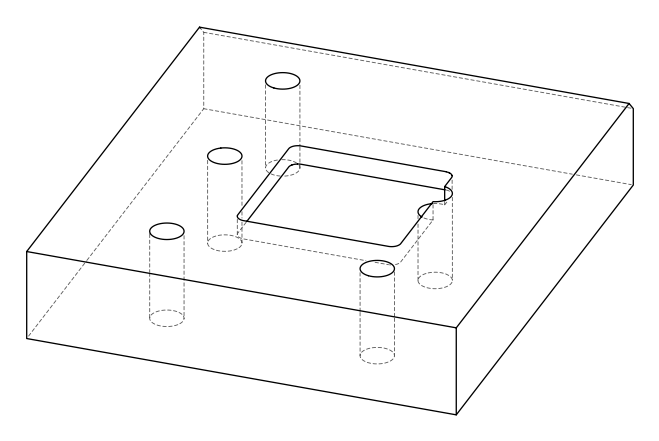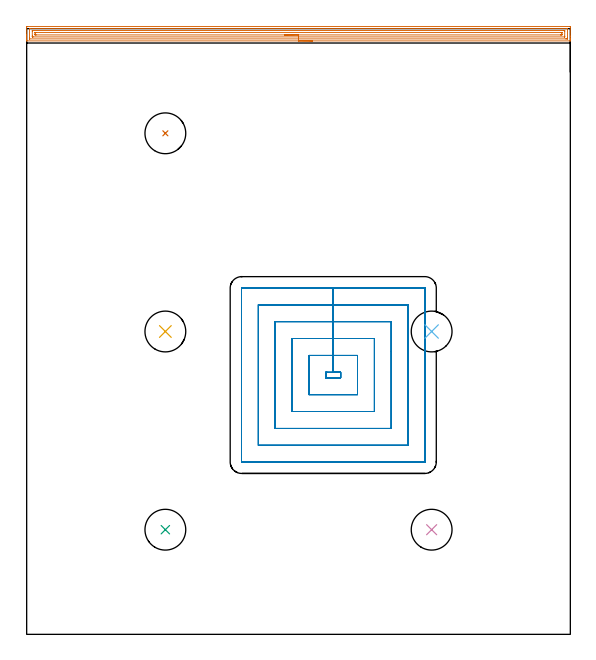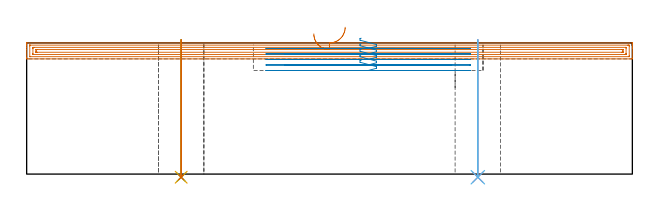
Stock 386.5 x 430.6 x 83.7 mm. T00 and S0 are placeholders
(PLAN: 7 operations, 2 tool changes, 31.6 min)
(1 AREA_MILL | FG_CHAMFER_SURFACE | UGT0205_001 | 12.59 min | 20478 mm3)
(2 MILL_RECTANGULAR_POCKET | POCKET_RECTANGULAR_STRAIGHT | UGT0201_010 | Follow Part, ap 4, ae 75% | 17.27 min | 359607 mm3)
(3 INDEXABLE_INSERT_DRILL_THROUGH_HOLE_FROM_SOLID | STEP1HOLE | NXT0302_029 | 0.35 min | 55162 mm3)
(4 INDEXABLE_INSERT_DRILL_THROUGH_HOLE_FROM_SOLID_1 | STEP1HOLE_1 | NXT0302_029 | 0.35 min | 55098 mm3)
(5 INDEXABLE_INSERT_DRILL_THROUGH_HOLE_FROM_SOLID_2 | STEP1HOLE_2 | NXT0302_029 | 0.35 min | 55237 mm3)
(6 INDEXABLE_INSERT_DRILL_THROUGH_HOLE_FROM_SOLID_3 | STEP1HOLE_3 | NXT0302_029 | 0.35 min | 47833 mm3)
(7 INDEXABLE_INSERT_DRILL_THROUGH_HOLE_FROM_SOLID_4 | STEP1HOLE_4 | NXT0302_029 | 0.35 min | 55176 mm3)
(TOOL UGT0205_001 | Chamfer Mill 20 x 3 x 45 deg. | D20 FL50 Z2)
(TOOL UGT0201_010 | End Mill 16 mm | D16 FL22 Z2)
(TOOL NXT0302_029 | Index. Insert Drill 29mm [880-D2900L32-05] | D29 PA176 FL145 Z2)
(OP 1 AREA_MILL)
G17 G21 G94 G90
T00 M6
G54
G17 G0 G90 X203.25 Y421.9 S1061 M3
G43 Z93.7 H0
G94 G1 X203.212 Z92.828 F250.
X203.098 Z91.963
X202.909 Z91.112
X202.647 Z90.28
X202.313 Z89.474
X201.91 Z88.7
X201.442 Z87.964
X200.91 Z87.272
X200.321 Z86.629
X199.678 Z86.039
X198.986 Z85.508
X198.25 Z85.04
X197.476 Z84.637
X196.67 Z84.303
X195.838 Z84.041
X194.987 Z83.852
X194.122 Z83.738
X193.25 Z83.7
X0.178
X0.01 Y421.903 Z83.688
X0.007 Y421.97 Z83.622
X0. Y422.401 Z83.198
Y422.711 Z82.889
Y423.423 Z82.172
Y424.674 Z80.923
Y426.106 Z79.49
Y431.471 Z74.127
X0.002 Y431.742 Z73.856
X0.01 Y432.092 Z73.506
X0.36 Y432.099 Z73.5
X385.875 Y432.1
X386.143 Y432.097 Z73.502
X386.49 Y432.092 Z73.506
X386.5 Y431.74 Z73.858
Y425.212 Z80.383
Y423.78 Z81.817
Y423.423 Z82.172
Y422.711 Z82.889
Y422.402 Z83.198
Y421.972 Z83.619
X386.49 Y421.903 Z83.688
X386.322 Y421.9 Z83.7
X193.25
Y423.314 Z82.286
X2.304 Y423.315 Z82.285
X2.086 Y423.318 Z82.282
X2.025 Y423.321 Z82.279
X2.009 Y423.324 Z82.276
X2.006 Y423.329 Z82.271
X2.002 Y423.364 Z82.236
X2.001 Y423.423 Z82.177
X2. Y423.836 Z81.764
X2.001 Y430.577 Z75.023
X2.002 Y430.636 Z74.964
X2.006 Y430.671 Z74.929
X2.008 Y430.676 Z74.924
X2.025 Y430.679 Z74.921
X2.086 Y430.682 Z74.918
X2.304 Y430.685 Z74.915
X2.413 Y430.686 Z74.914
X384.196 Y430.685 Z74.915
X384.414 Y430.682 Z74.918
X384.475 Y430.679 Z74.921
X384.492 Y430.676 Z74.924
X384.494 Y430.671 Z74.929
X384.498 Y430.636 Z74.964
X384.499 Y430.577 Z75.023
X384.5 Y430.164 Z75.436
X384.499 Y423.906 Z81.694
X384.492 Y423.423 Z82.177
X384.49 Y423.327 Z82.273
X384.305 Y423.319 Z82.281
X384.195 Y423.316 Z82.284
X384.087 Y423.315 Z82.285
X383.303 Y423.314 Z82.286
X193.25
Y424.729 Z80.871
X4.683
X4.2 Y424.731 Z80.869
X4.041 Y424.734 Z80.866
X4.02 Y424.735 Z80.865
X4.01 Y424.772 Z80.828
X4.005 Y424.878 Z80.722
X4.002 Y425.011 Z80.589
X4. Y425.212 Z80.388
Y425.412 Z80.188
Y428.788 Z76.812
Y428.988 Z76.612
X4.005 Y429.189 Z76.411
X4.009 Y429.246 Z76.354
X4.013 Y429.266 Z76.334
X4.021 Y429.267 Z76.333
X4.08 Y429.27 Z76.33
X4.2 Y429.271 Z76.329
X381.817
X382.3 Y429.269 Z76.331
X382.46 Y429.266 Z76.334
X382.48 Y429.265 Z76.335
X382.49 Y429.228 Z76.372
X382.495 Y429.122 Z76.478
X382.498 Y428.989 Z76.611
X382.5 Y428.788 Z76.812
Y428.588 Z77.012
Y425.212 Z80.388
Y425.012 Z80.588
X382.495 Y424.811 Z80.789
X382.491 Y424.754 Z80.846
X382.487 Y424.734 Z80.866
X382.479 Y424.733 Z80.867
X382.42 Y424.73 Z80.87
X382.3 Y424.729 Z80.871
X193.25
Y426.143 Z79.457
X6.845
X6.025 Y426.15 Z79.45
X6.01 Y426.152 Z79.448
X6.006 Y426.173 Z79.427
X6.002 Y426.227 Z79.373
X6. Y426.336 Z79.264
Y426.553 Z79.047
Y427.441 Z78.159
Y427.662 Z77.938
X6.002 Y427.772 Z77.828
X6.006 Y427.827 Z77.773
X6.01 Y427.849 Z77.751
X6.031 Y427.851 Z77.749
X6.882 Y427.857 Z77.743
X6.919
X379.655
X380.475 Y427.85 Z77.75
X380.49 Y427.848 Z77.752
X380.494 Y427.827 Z77.773
X380.498 Y427.773 Z77.827
X380.5 Y427.664 Z77.936
Y427.447 Z78.153
Y426.559 Z79.041
Y426.338 Z79.262
X380.498 Y426.228 Z79.372
X380.494 Y426.173 Z79.427
X380.49 Y426.151 Z79.449
X380.469 Y426.149 Z79.451
X379.618 Y426.143 Z79.457
X379.581
X193.25
X192.378 Z79.495
X191.514 Z79.609
X190.662 Z79.798
X189.83 Z80.06
X189.024 Z80.394
X188.25 Z80.797
X187.514 Z81.266
X186.822 Z81.797
X186.179 Z82.386
X185.59 Z83.029
X185.059 Z83.722
X184.59 Z84.457
X184.187 Z85.231
X183.853 Z86.037
X183.591 Z86.869
X183.402 Z87.721
X183.288 Z88.586
X183.25 Z89.457
G0 Z93.7
M5
M2
(OP 2 MILL_RECTANGULAR_POCKET)
G17 G21 G94 G90
T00 M6
G54
G17 G0 G90 X213.483 Y186.3 S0 M3
G43 Z93.7 H0
Z86.7
G94 G1 X212.7 Z86.49 F250.
Y182.4 Z85.445
X223.2 Z82.632
Y186.3 Z81.587
X217.95 Z80.18
X212.7 F500.
Y182.4
X223.2
Y186.3
X217.95
Y198.3
X200.7
Y170.4
X235.2
Y198.3
X217.95
Y210.3
X188.7
Y158.4
X247.2
Y210.3
X217.95
Y222.3
X176.7
Y146.4
X259.2
Y201.181
Y222.3
X217.95
Y234.3
X164.7
Y134.4
X271.2
Y234.3
X217.95
Y246.3
X152.9
G3 X152.7 Y246.1 R0.2
G1 Y122.6
G3 X152.9 Y122.4 R0.2
G1 X283.
G3 X283.2 Y122.6 R0.2
G1 Y246.1
G3 X283. Y246.3 R0.2
G1 X217.95
X216.95
G0 X213.483 Y186.3 Z83.18
G1 X212.7 Z82.97 F250.
Y182.4 Z81.925
X223.2 Z79.112
Y186.3 Z78.067
X217.95 Z76.66
X212.7 F500.
Y182.4
X223.2
Y186.3
X217.95
Y198.3
X200.7
Y170.4
X235.2
Y198.3
X217.95
Y210.3
X188.7
Y158.4
X247.2
Y210.3
X217.95
Y222.3
X176.7
Y146.4
X259.2
Y222.3
X217.95
Y234.3
X164.7
Y134.4
X271.2
Y234.3
X217.95
Y246.3
X152.9
G3 X152.7 Y246.1 R0.2
G1 Y122.6
G3 X152.9 Y122.4 R0.2
G1 X283.
G3 X283.2 Y122.6 R0.2
G1 Y246.1
G3 X283. Y246.3 R0.2
G1 X217.95
X216.95
G0 X213.483 Y186.3 Z79.66
G1 X212.7 Z79.45 F250.
Y182.4 Z78.405
X223.2 Z75.592
Y186.3 Z74.547
X217.95 Z73.14
X212.7 F500.
Y182.4
X223.2
Y186.3
X217.95
Y198.3
X200.7
Y170.4
X235.2
Y198.3
X217.95
Y210.3
X188.7
Y158.4
X247.2
Y210.3
X217.95
Y222.3
X176.7
Y146.4
X259.2
Y222.3
X217.95
Y234.3
X164.7
Y134.4
X271.2
Y234.3
X217.95
Y246.3
X152.9
G3 X152.7 Y246.1 R0.2
G1 Y122.6
G3 X152.9 Y122.4 R0.2
G1 X283.
G3 X283.2 Y122.6 R0.2
G1 Y246.1
G3 X283. Y246.3 R0.2
G1 X217.95
X216.95
G0 X213.483 Y186.3 Z76.14
G1 X212.7 Z75.93 F250.
Y182.4 Z74.885
X223.2 Z72.072
Y186.3 Z71.027
X217.95 Z69.62
X212.7 F500.
Y182.4
X223.2
Y186.3
X217.95
Y198.3
X200.7
Y170.4
X235.2
Y198.3
X217.95
Y210.3
X188.7
Y158.4
X247.2
Y210.3
X217.95
Y222.3
X176.7
Y146.4
X259.2
Y222.3
X217.95
Y234.3
X164.7
Y134.4
X271.2
Y234.3
X217.95
Y246.3
X152.9
G3 X152.7 Y246.1 R0.2
G1 Y122.6
G3 X152.9 Y122.4 R0.2
G1 X283.
G3 X283.2 Y122.6 R0.2
G1 Y246.1
G3 X283. Y246.3 R0.2
G1 X217.95
X216.95
G0 X213.483 Y186.3 Z72.62
G1 X212.7 Z72.41 F250.
Y182.4 Z71.365
X223.2 Z68.552
Y186.3 Z67.507
X217.95 Z66.1
X212.7 F500.
Y182.4
X223.2
Y186.3
X217.95
Y198.3
X200.7
Y170.4
X235.2
Y198.3
X217.95
Y210.3
X188.7
Y158.4
X247.2
Y210.3
X217.95
Y222.3
X176.7
Y146.4
X259.2
Y222.3
X217.95
Y234.3
X164.7
Y134.4
X271.2
Y234.3
X217.95
Y246.3
X152.9
G3 X152.7 Y246.1 R0.2
G1 Y122.6
G3 X152.9 Y122.4 R0.2
G1 X283.
G3 X283.2 Y122.6 R0.2
G1 Y246.1
G3 X283. Y246.3 R0.2
G1 X217.95
X216.95
G0 Z93.7
M5
M2
(OP 3 INDEXABLE_INSERT_DRILL_THROUGH_HOLE_FROM_SOLID)
G17 G21 G94 G90
T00 M6
G54
G17 G0 G90 X98.6 Y74.4 S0 M3
G43 Z93.7 H1
G94 G81 G98 Z-2.006 F250. R85.7
G80
M5
M2
(OP 4 INDEXABLE_INSERT_DRILL_THROUGH_HOLE_FROM_SOLID_1)
G17 G21 G94 G90
T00 M6
G54
G17 G0 G90 X287.9 Y74.4 S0 M3
G43 Z93.7 H1
G94 G81 G98 Z-2.006 F250. R85.7
G80
M5
M2
(OP 5 INDEXABLE_INSERT_DRILL_THROUGH_HOLE_FROM_SOLID_2)
G17 G21 G94 G90
T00 M6
G54
G17 G0 G90 X98.6 Y215.3 S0 M3
G43 Z93.7 H1
G94 G81 G98 Z-2.006 F250. R85.7
G80
M5
M2
(OP 6 INDEXABLE_INSERT_DRILL_THROUGH_HOLE_FROM_SOLID_3)
G17 G21 G94 G90
T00 M6
G54
G17 G0 G90 X287.9 Y215.3 S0 M3
G43 Z93.7 H1
G94 G81 G98 Z-2.006 F250. R85.7
G80
M5
M2
(OP 7 INDEXABLE_INSERT_DRILL_THROUGH_HOLE_FROM_SOLID_4)
G17 G21 G94 G90
T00 M6
G54
G17 G0 G90 X98.6 Y356.2 S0 M3
G43 Z93.7 H1
G94 G81 G98 Z-2.006 F250. R85.7
G80
M5
M2
